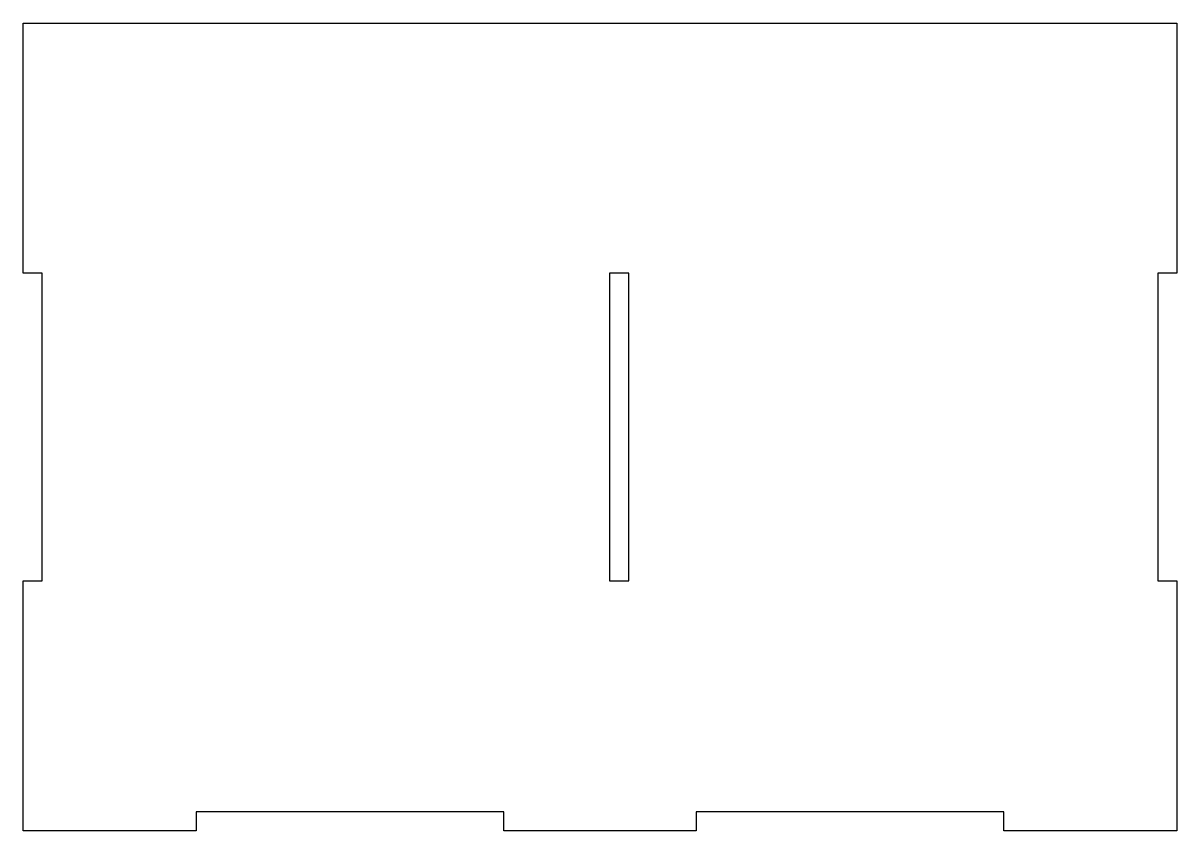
# Model space of a CAD drawing. Header units: millimetres. Extents: x 0 to 190, y 0 to 133.
import ezdxf

# ---------------------------------------------------------------- set-up
doc = ezdxf.new("R2010")
doc.units = ezdxf.units.MM
doc.layers.get('0').update_dxf_attribs({"linetype": 'CONTINUOUS'})

msp = doc.modelspace()

# ---------------------------------------------------------------- linework, layer by layer
for points in [[(190.5, 133.35), (190.5, 92.075), (187.325, 92.075), (187.325, 41.275), (190.5, 41.275), (190.5, 0), (161.925, 0), (161.925, 3.175), (111.125, 3.175), (111.125, 0), (79.375, 0), (79.375, 3.175), (28.575, 3.175), (28.575, 0), (0, 0), (0, 41.275), (3.175, 41.275), (3.175, 92.075), (0, 92.075), (0, 133.35)], [(100.0125, 92.075), (96.8375, 92.075), (96.8375, 41.275), (100.0125, 41.275)]]:
    msp.add_lwpolyline(points, close=True)

doc.saveas('drawing.dxf')
